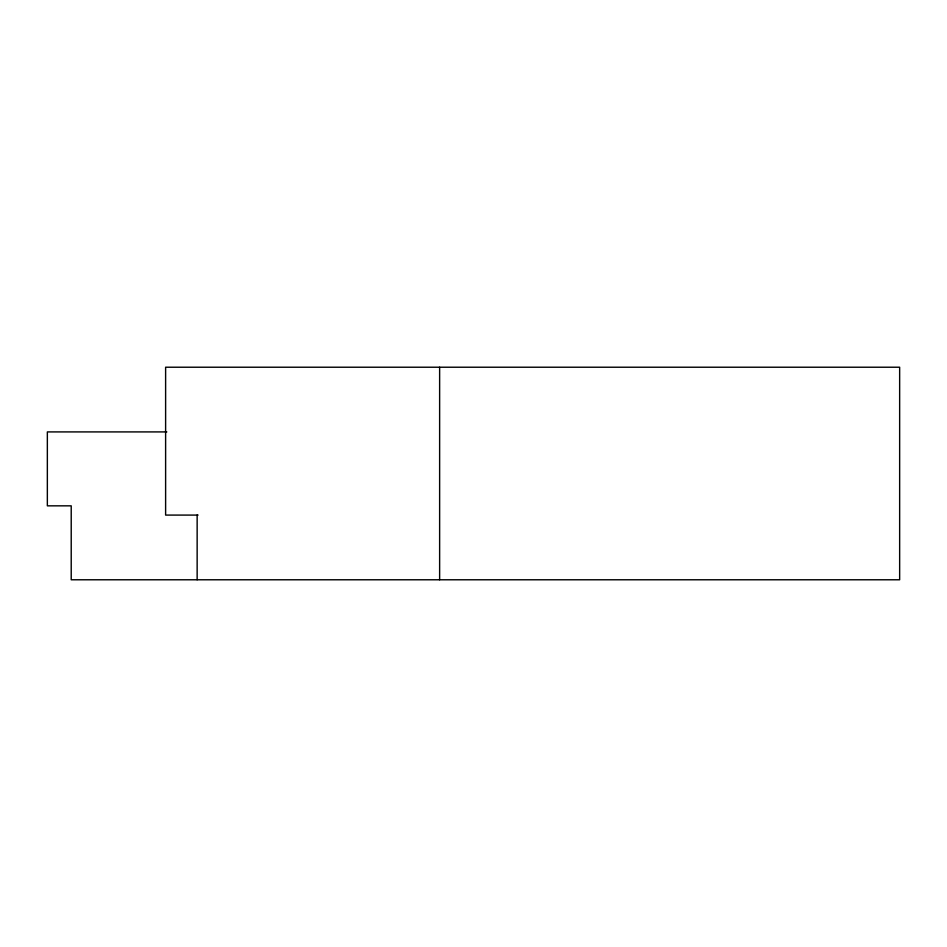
<?xml version="1.0" encoding="UTF-8"?>
<svg xmlns="http://www.w3.org/2000/svg" width="947" height="947" viewBox="0 0 947 947"><rect width="100%" height="100%" fill="white"/><g stroke="black" fill="none" stroke-linecap="round" stroke-linejoin="round"><path stroke-width="1.42" d="M166.814 431.915L47.35 431.915L47.35 505.84L71.214 505.84L71.214 579.777L899.65 579.777L899.65 367.223L165.618 367.223L165.618 515.085L198.077 515.085M439.633 367.223L439.633 579.777M197.142 515.085L197.142 579.777"/></g></svg>
